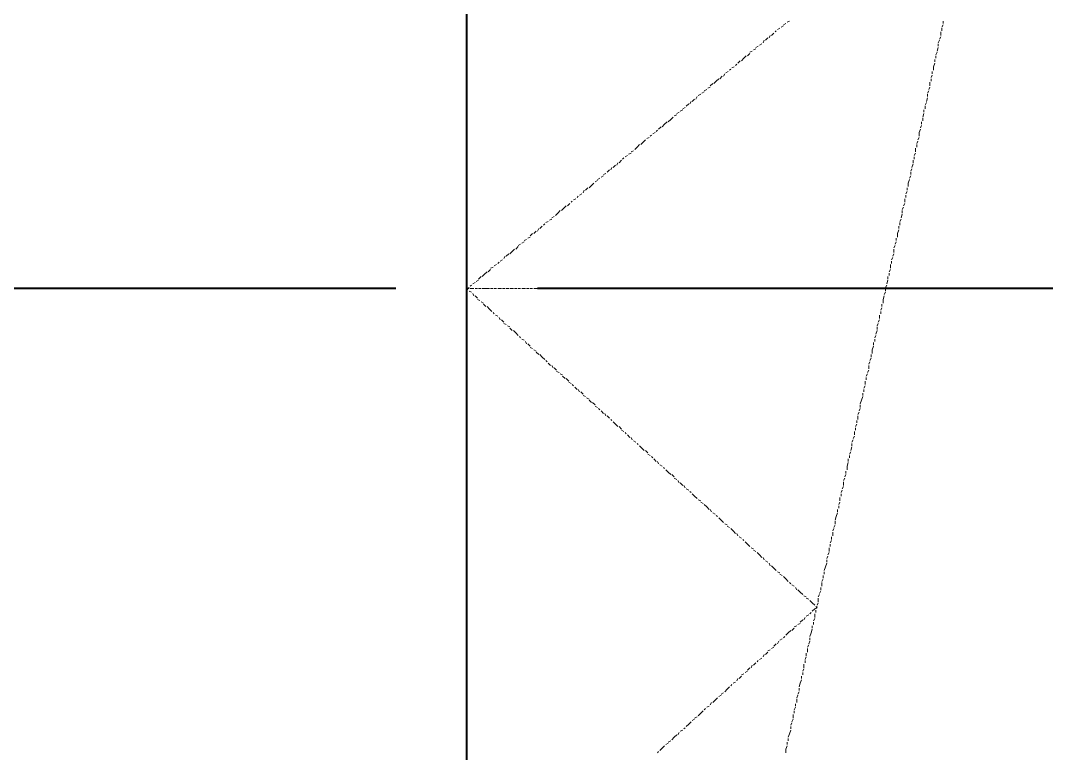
# Model space of a CAD drawing. Extents: x 8 to 21351, y 0 to 420.
# Drawn here: x 15804.13 to 15822.22, y 187.61 to 200.54 of the extents above; entities that cross this region are included whole.
import ezdxf

# ---------------------------------------------------------------- set-up
doc = ezdxf.new("R2010")
doc.units = 0

msp = doc.modelspace()

# ---------------------------------------------------------------- linework, layer by layer
at = {"color": 7, "lineweight": 40}
for p, q in [((15811.995, 262.065), (15811.995, 174.561)), ((15810.746, 195.813), (15783.25, 195.813)), ((15840.76, 195.813), (15813.244, 195.813))]:
    msp.add_line(p, q, dxfattribs=at)
at = {"color": 7, "lineweight": 5}
for p, q in [((15811.995, 200.533), (15811.995, 200.491)), ((15817.583, 200.47), (15817.625, 200.491)), ((15817.646, 200.512), (15817.689, 200.533)), ((15820.398, 200.533), (15820.398, 200.491)), ((15811.995, 200.47), (15811.995, 200.427)), ((15811.995, 200.406), (15811.995, 200.364)), ((15811.995, 200.343), (15811.995, 200.279)), ((15817.371, 200.279), (15817.413, 200.321)), ((15817.435, 200.343), (15817.456, 200.364)), ((15817.477, 200.385), (15817.519, 200.406)), ((15817.54, 200.427), (15817.583, 200.448)), ((15820.356, 200.343), (15820.356, 200.279)), ((15820.398, 200.47), (15820.377, 200.427)), ((15820.377, 200.406), (15820.377, 200.364)), ((15811.995, 200.258), (15811.995, 200.215)), ((15811.995, 200.194), (15811.995, 200.152)), ((15811.995, 200.131), (15811.995, 200.067)), ((15817.159, 200.11), (15817.202, 200.131)), ((15817.223, 200.152), (15817.244, 200.194)), ((15817.265, 200.194), (15817.308, 200.237)), ((15817.329, 200.237), (15817.35, 200.279)), ((15820.334, 200.194), (15820.313, 200.152)), ((15820.313, 200.131), (15820.313, 200.089)), ((15820.356, 200.258), (15820.334, 200.215)), ((15811.995, 200.046), (15811.995, 200.004)), ((15811.995, 199.983), (15811.995, 199.94)), ((15816.948, 199.919), (15816.99, 199.962)), ((15816.99, 199.983), (15817.032, 200.004)), ((15817.054, 200.025), (15817.096, 200.046)), ((15817.096, 200.067), (15817.138, 200.089)), ((15820.292, 199.983), (15820.271, 199.94)), ((15820.313, 200.067), (15820.292, 200.004)), ((15811.995, 199.919), (15811.995, 199.856)), ((15811.995, 199.834), (15811.995, 199.792)), ((15811.995, 199.771), (15811.995, 199.729)), ((15816.736, 199.75), (15816.757, 199.771)), ((15816.778, 199.792), (15816.821, 199.834)), ((15816.842, 199.834), (15816.884, 199.877)), ((15816.884, 199.877), (15816.927, 199.919)), ((15820.25, 199.792), (15820.229, 199.729)), ((15820.25, 199.856), (15820.25, 199.813)), ((15820.271, 199.919), (15820.271, 199.877)), ((15811.995, 199.708), (15811.995, 199.644)), ((15811.995, 199.623), (15811.995, 199.581)), ((15816.524, 199.559), (15816.546, 199.602)), ((15816.567, 199.623), (15816.609, 199.644)), ((15816.63, 199.665), (15816.651, 199.686)), ((15816.673, 199.708), (15816.715, 199.729)), ((15820.207, 199.581), (15820.186, 199.538)), ((15820.207, 199.644), (15820.207, 199.602)), ((15820.229, 199.729), (15820.229, 199.665)), ((15811.995, 199.559), (15811.995, 199.517)), ((15811.995, 199.496), (15811.995, 199.453)), ((15811.995, 199.432), (15811.995, 199.369)), ((15816.292, 199.39), (15816.334, 199.432)), ((15816.355, 199.432), (15816.397, 199.475)), ((15816.397, 199.475), (15816.44, 199.517)), ((15816.461, 199.517), (15816.503, 199.559)), ((15820.165, 199.453), (15820.165, 199.39)), ((15820.186, 199.517), (15820.186, 199.475)), ((15811.995, 199.348), (15811.995, 199.305)), ((15811.995, 199.284), (15811.995, 199.242)), ((15811.995, 199.221), (15811.995, 199.157)), ((15816.08, 199.221), (15816.122, 199.242)), ((15816.143, 199.263), (15816.186, 199.284)), ((15816.186, 199.305), (15816.228, 199.327)), ((15816.249, 199.348), (15816.292, 199.369)), ((15820.144, 199.305), (15820.123, 199.263)), ((15820.123, 199.242), (15820.123, 199.2)), ((15820.165, 199.369), (15820.144, 199.327)), ((15811.995, 199.136), (15811.995, 199.094)), ((15811.995, 199.072), (15811.995, 199.03)), ((15815.868, 199.03), (15815.911, 199.072)), ((15815.932, 199.072), (15815.953, 199.115)), ((15815.974, 199.115), (15816.016, 199.157)), ((15816.038, 199.157), (15816.059, 199.2)), ((15820.102, 199.094), (15820.08, 199.051)), ((15820.08, 199.03), (15820.08, 198.988)), ((15820.123, 199.178), (15820.102, 199.115)), ((15811.995, 199.009), (15811.995, 198.946)), ((15811.995, 198.924), (15811.995, 198.882)), ((15811.995, 198.861), (15811.995, 198.818)), ((15815.657, 198.861), (15815.699, 198.882)), ((15815.699, 198.903), (15815.741, 198.924)), ((15815.762, 198.946), (15815.805, 198.967)), ((15815.805, 198.988), (15815.847, 199.009)), ((15820.059, 198.903), (15820.038, 198.84)), ((15820.059, 198.967), (15820.059, 198.924)), ((15811.995, 198.797), (15811.995, 198.734)), ((15811.995, 198.734), (15811.995, 198.67)), ((15815.381, 198.628), (15815.424, 198.67)), ((15815.445, 198.67), (15815.487, 198.713)), ((15815.487, 198.713), (15815.53, 198.755)), ((15815.551, 198.755), (15815.593, 198.797)), ((15815.593, 198.797), (15815.635, 198.84)), ((15820.017, 198.691), (15819.996, 198.649)), ((15820.017, 198.755), (15820.017, 198.713)), ((15820.038, 198.818), (15820.038, 198.776)), ((15811.995, 198.649), (15811.995, 198.607)), ((15811.995, 198.586), (15811.995, 198.543)), ((15811.995, 198.522), (15811.995, 198.459)), ((15815.233, 198.501), (15815.254, 198.522)), ((15815.276, 198.543), (15815.318, 198.565)), ((15815.339, 198.586), (15815.36, 198.607)), ((15819.996, 198.628), (15819.975, 198.565)), ((15819.975, 198.565), (15819.975, 198.501)), ((15811.995, 198.438), (15811.995, 198.395)), ((15811.995, 198.374), (15811.995, 198.332)), ((15811.995, 198.31), (15811.995, 198.247)), ((15814.958, 198.268), (15815, 198.31)), ((15815, 198.31), (15815.043, 198.353)), ((15815.064, 198.353), (15815.106, 198.395)), ((15815.106, 198.395), (15815.149, 198.438)), ((15815.17, 198.459), (15815.212, 198.48)), ((15819.953, 198.416), (15819.932, 198.374)), ((15819.932, 198.353), (15819.932, 198.31)), ((15819.975, 198.48), (15819.953, 198.438)), ((15811.995, 198.226), (15811.995, 198.184)), ((15811.995, 198.162), (15811.995, 198.12)), ((15814.789, 198.141), (15814.831, 198.162)), ((15814.852, 198.184), (15814.895, 198.205)), ((15814.895, 198.226), (15814.937, 198.247)), ((15819.911, 198.205), (15819.89, 198.162)), ((15819.89, 198.141), (15819.89, 198.099)), ((15819.911, 198.289), (15819.911, 198.226)), ((15811.995, 198.099), (15811.995, 198.035)), ((15811.995, 198.014), (15811.995, 197.972)), ((15811.995, 197.951), (15811.995, 197.908)), ((15814.535, 197.908), (15814.556, 197.951)), ((15814.577, 197.951), (15814.619, 197.993)), ((15814.641, 197.993), (15814.662, 198.035)), ((15814.683, 198.035), (15814.725, 198.078)), ((15814.746, 198.099), (15814.768, 198.12)), ((15819.869, 198.014), (15819.848, 197.951)), ((15819.869, 198.078), (15819.869, 198.035)), ((15811.995, 197.887), (15811.995, 197.824)), ((15811.995, 197.824), (15811.995, 197.76)), ((15814.365, 197.781), (15814.408, 197.803)), ((15814.408, 197.824), (15814.45, 197.845)), ((15814.471, 197.866), (15814.514, 197.908)), ((15819.826, 197.803), (15819.805, 197.76)), ((15819.848, 197.929), (15819.826, 197.887)), ((15819.826, 197.866), (15819.826, 197.824)), ((15811.995, 197.739), (15811.995, 197.697)), ((15811.995, 197.675), (15811.995, 197.633)), ((15811.995, 197.612), (15811.995, 197.548)), ((15814.09, 197.548), (15814.133, 197.591)), ((15814.154, 197.591), (15814.196, 197.633)), ((15814.196, 197.633), (15814.238, 197.675)), ((15814.26, 197.697), (15814.302, 197.718)), ((15814.302, 197.739), (15814.344, 197.76)), ((15819.763, 197.591), (15819.763, 197.548)), ((15819.805, 197.739), (15819.784, 197.675)), ((15819.784, 197.675), (15819.784, 197.612)), ((15811.995, 197.527), (15811.995, 197.485)), ((15811.995, 197.464), (15811.995, 197.422)), ((15813.942, 197.422), (15813.963, 197.443)), ((15813.984, 197.464), (15814.027, 197.485)), ((15814.048, 197.506), (15814.069, 197.548)), ((15819.763, 197.527), (15819.742, 197.485)), ((15819.742, 197.464), (15819.742, 197.422)), ((15811.995, 197.4), (15811.995, 197.337)), ((15811.995, 197.316), (15811.995, 197.273)), ((15811.995, 197.252), (15811.995, 197.21)), ((15813.667, 197.189), (15813.709, 197.231)), ((15813.709, 197.231), (15813.752, 197.273)), ((15813.773, 197.273), (15813.815, 197.316)), ((15813.836, 197.337), (15813.857, 197.358)), ((15813.879, 197.379), (15813.921, 197.4)), ((15819.699, 197.252), (15819.678, 197.21)), ((15819.721, 197.316), (15819.699, 197.273)), ((15819.721, 197.4), (15819.721, 197.337)), ((15811.995, 197.189), (15811.995, 197.125)), ((15811.995, 197.104), (15811.995, 197.062)), ((15811.995, 197.041), (15811.995, 196.998)), ((15813.455, 197.019), (15813.498, 197.041)), ((15813.498, 197.062), (15813.54, 197.083)), ((15813.561, 197.104), (15813.603, 197.146)), ((15813.603, 197.146), (15813.646, 197.189)), ((15819.657, 197.041), (15819.636, 196.998)), ((15819.678, 197.125), (15819.657, 197.062)), ((15819.678, 197.189), (15819.678, 197.146)), ((15811.995, 196.977), (15811.995, 196.913)), ((15811.995, 196.913), (15811.995, 196.85)), ((15813.244, 196.829), (15813.265, 196.871)), ((15813.286, 196.871), (15813.328, 196.913)), ((15813.349, 196.935), (15813.371, 196.956)), ((15813.392, 196.977), (15813.434, 196.998)), ((15819.615, 196.913), (15819.615, 196.871)), ((15819.636, 196.977), (15819.636, 196.935)), ((15811.995, 196.829), (15811.995, 196.786)), ((15811.995, 196.765), (15811.995, 196.723)), ((15811.995, 196.702), (15811.995, 196.638)), ((15813.011, 196.66), (15813.053, 196.681)), ((15813.074, 196.702), (15813.117, 196.723)), ((15813.117, 196.744), (15813.159, 196.786)), ((15813.18, 196.786), (15813.222, 196.829)), ((15819.572, 196.702), (15819.572, 196.66)), ((15819.615, 196.85), (15819.594, 196.786)), ((15819.594, 196.786), (15819.594, 196.723)), ((15811.995, 196.617), (15811.995, 196.575)), ((15811.995, 196.554), (15811.995, 196.511)), ((15812.799, 196.469), (15812.841, 196.511)), ((15812.863, 196.511), (15812.905, 196.554)), ((15812.905, 196.575), (15812.947, 196.596)), ((15812.968, 196.617), (15813.011, 196.638)), ((15819.551, 196.575), (15819.53, 196.532)), ((15819.53, 196.511), (15819.53, 196.448)), ((15819.572, 196.638), (15819.551, 196.596)), ((15811.995, 196.49), (15811.995, 196.427)), ((15811.995, 196.405), (15811.995, 196.363)), ((15811.995, 196.342), (15811.995, 196.3)), ((15812.587, 196.3), (15812.63, 196.321)), ((15812.651, 196.342), (15812.672, 196.384)), ((15812.693, 196.384), (15812.736, 196.427)), ((15812.757, 196.427), (15812.799, 196.469)), ((15819.509, 196.363), (15819.488, 196.321)), ((15819.53, 196.427), (15819.509, 196.384)), ((15811.995, 196.279), (15811.995, 196.215)), ((15811.995, 196.194), (15811.995, 196.151)), ((15812.376, 196.109), (15812.418, 196.151)), ((15812.418, 196.173), (15812.46, 196.194)), ((15812.482, 196.215), (15812.524, 196.236)), ((15812.545, 196.257), (15812.566, 196.279)), ((15819.467, 196.151), (15819.445, 196.109)), ((15819.467, 196.236), (15819.467, 196.173)), ((15819.488, 196.3), (15819.488, 196.257)), ((15811.995, 196.13), (15811.995, 196.088)), ((15811.995, 196.067), (15811.995, 196.003)), ((15811.995, 196.003), (15811.995, 195.94)), ((15812.164, 195.94), (15812.206, 195.961)), ((15812.206, 195.982), (15812.249, 196.024)), ((15812.27, 196.024), (15812.312, 196.067)), ((15812.312, 196.067), (15812.355, 196.109)), ((15819.424, 195.961), (15819.403, 195.898)), ((15819.424, 196.024), (15819.424, 195.982)), ((15819.445, 196.088), (15819.445, 196.046)), ((15811.995, 195.919), (15811.995, 195.876)), ((15811.995, 195.855), (15811.995, 195.813)), ((15811.995, 195.813), (15812.037, 195.834)), ((15811.995, 195.813), (15812.037, 195.813)), ((15812.016, 195.792), (15811.995, 195.813)), ((15811.995, 195.792), (15811.995, 195.728)), ((15812.058, 195.855), (15812.079, 195.876)), ((15812.058, 195.813), (15812.122, 195.813)), ((15812.101, 195.898), (15812.143, 195.919)), ((15812.143, 195.813), (15812.185, 195.813)), ((15812.206, 195.813), (15812.249, 195.813)), ((15812.27, 195.813), (15812.333, 195.813)), ((15812.333, 195.813), (15812.397, 195.813)), ((15812.418, 195.813), (15812.46, 195.813)), ((15812.482, 195.813), (15812.524, 195.813)), ((15812.545, 195.813), (15812.609, 195.813)), ((15812.63, 195.813), (15812.672, 195.813)), ((15812.693, 195.813), (15812.736, 195.813)), ((15812.757, 195.813), (15812.82, 195.813)), ((15812.841, 195.813), (15812.884, 195.813)), ((15812.905, 195.813), (15812.947, 195.813)), ((15812.968, 195.813), (15813.032, 195.813)), ((15813.053, 195.813), (15813.095, 195.813)), ((15813.117, 195.813), (15813.159, 195.813)), ((15813.18, 195.813), (15813.244, 195.813)), ((15813.244, 195.813), (15813.307, 195.813)), ((15813.328, 195.813), (15813.371, 195.813)), ((15813.392, 195.813), (15813.434, 195.813)), ((15813.455, 195.813), (15813.519, 195.813)), ((15813.54, 195.813), (15813.582, 195.813)), ((15813.603, 195.813), (15813.646, 195.813)), ((15813.667, 195.813), (15813.73, 195.813)), ((15813.752, 195.813), (15813.794, 195.813)), ((15813.815, 195.813), (15813.857, 195.813)), ((15813.879, 195.813), (15813.942, 195.813)), ((15813.963, 195.813), (15814.006, 195.813)), ((15814.027, 195.813), (15814.069, 195.813)), ((15814.09, 195.813), (15814.154, 195.813)), ((15814.154, 195.813), (15814.217, 195.813)), ((15814.238, 195.813), (15814.281, 195.813)), ((15814.302, 195.813), (15814.344, 195.813)), ((15814.365, 195.813), (15814.429, 195.813)), ((15814.45, 195.813), (15814.492, 195.813)), ((15814.514, 195.813), (15814.556, 195.813)), ((15814.577, 195.813), (15814.641, 195.813)), ((15814.662, 195.813), (15814.704, 195.813)), ((15814.725, 195.813), (15814.768, 195.813)), ((15814.789, 195.813), (15814.852, 195.813)), ((15814.873, 195.813), (15814.916, 195.813)), ((15814.937, 195.813), (15814.979, 195.813)), ((15815, 195.813), (15815.064, 195.813)), ((15815.064, 195.813), (15815.127, 195.813)), ((15815.149, 195.813), (15815.191, 195.813)), ((15815.212, 195.813), (15815.254, 195.813)), ((15815.276, 195.813), (15815.339, 195.813)), ((15815.36, 195.813), (15815.403, 195.813)), ((15815.424, 195.813), (15815.466, 195.813)), ((15815.487, 195.813), (15815.551, 195.813)), ((15815.572, 195.813), (15815.614, 195.813)), ((15815.635, 195.813), (15815.678, 195.813)), ((15815.699, 195.813), (15815.762, 195.813)), ((15815.784, 195.813), (15815.826, 195.813)), ((15815.847, 195.813), (15815.889, 195.813)), ((15815.911, 195.813), (15815.974, 195.813)), ((15815.974, 195.813), (15816.038, 195.813)), ((15816.059, 195.813), (15816.101, 195.813)), ((15816.122, 195.813), (15816.165, 195.813)), ((15816.186, 195.813), (15816.249, 195.813)), ((15816.27, 195.813), (15816.313, 195.813)), ((15816.334, 195.813), (15816.376, 195.813)), ((15816.397, 195.813), (15816.461, 195.813)), ((15816.482, 195.813), (15816.524, 195.813)), ((15816.546, 195.813), (15816.588, 195.813)), ((15816.609, 195.813), (15816.673, 195.813)), ((15816.694, 195.813), (15816.736, 195.813)), ((15816.757, 195.813), (15816.8, 195.813)), ((15816.821, 195.813), (15816.884, 195.813)), ((15816.884, 195.813), (15816.948, 195.813)), ((15816.969, 195.813), (15817.011, 195.813)), ((15817.032, 195.813), (15817.075, 195.813)), ((15817.096, 195.813), (15817.159, 195.813)), ((15817.181, 195.813), (15817.223, 195.813)), ((15817.244, 195.813), (15817.286, 195.813)), ((15817.308, 195.813), (15817.371, 195.813)), ((15817.392, 195.813), (15817.435, 195.813)), ((15817.456, 195.813), (15817.498, 195.813)), ((15817.519, 195.813), (15817.583, 195.813)), ((15817.604, 195.813), (15817.646, 195.813)), ((15817.667, 195.813), (15817.71, 195.813)), ((15817.731, 195.813), (15817.773, 195.813)), ((15817.794, 195.813), (15817.858, 195.813)), ((15817.879, 195.813), (15817.921, 195.813)), ((15817.943, 195.813), (15817.985, 195.813)), ((15818.006, 195.813), (15818.07, 195.813)), ((15818.091, 195.813), (15818.133, 195.813)), ((15818.154, 195.813), (15818.197, 195.813)), ((15818.218, 195.813), (15818.281, 195.813)), ((15818.302, 195.813), (15818.345, 195.813)), ((15818.366, 195.813), (15818.408, 195.813)), ((15818.429, 195.813), (15818.493, 195.813)), ((15818.514, 195.813), (15818.556, 195.813)), ((15818.578, 195.813), (15818.62, 195.813)), ((15818.641, 195.813), (15818.683, 195.813)), ((15818.705, 195.813), (15818.768, 195.813)), ((15818.789, 195.813), (15818.832, 195.813)), ((15818.853, 195.813), (15818.895, 195.813)), ((15818.916, 195.813), (15818.98, 195.813)), ((15819.001, 195.813), (15819.043, 195.813)), ((15819.064, 195.813), (15819.107, 195.813)), ((15819.128, 195.813), (15819.191, 195.813)), ((15819.213, 195.813), (15819.255, 195.813)), ((15819.276, 195.813), (15819.318, 195.813)), ((15819.34, 195.813), (15819.382, 195.813)), ((15819.403, 195.876), (15819.382, 195.834)), ((15819.382, 195.813), (15819.382, 195.77)), ((15811.995, 195.707), (15811.995, 195.665)), ((15811.995, 195.643), (15811.995, 195.601)), ((15812.079, 195.749), (15812.037, 195.77)), ((15812.122, 195.686), (15812.101, 195.728)), ((15812.185, 195.643), (15812.143, 195.686)), ((15812.228, 195.601), (15812.185, 195.622)), ((15819.361, 195.686), (15819.34, 195.622)), ((15819.34, 195.622), (15819.34, 195.559)), ((15819.382, 195.749), (15819.361, 195.707)), ((15811.995, 195.58), (15811.995, 195.517)), ((15811.995, 195.495), (15811.995, 195.453)), ((15811.995, 195.432), (15811.995, 195.389)), ((15812.291, 195.559), (15812.249, 195.58)), ((15812.333, 195.495), (15812.291, 195.538)), ((15812.397, 195.453), (15812.355, 195.495)), ((15812.439, 195.411), (15812.397, 195.453)), ((15819.318, 195.474), (15819.297, 195.432)), ((15819.318, 195.538), (15819.318, 195.495)), ((15811.995, 195.368), (15811.995, 195.305)), ((15811.995, 195.284), (15811.995, 195.241)), ((15812.482, 195.368), (15812.46, 195.389)), ((15812.545, 195.326), (15812.503, 195.347)), ((15812.587, 195.262), (15812.566, 195.305)), ((15812.651, 195.22), (15812.609, 195.262)), ((15819.276, 195.262), (15819.255, 195.22)), ((15819.276, 195.347), (15819.276, 195.284)), ((15819.297, 195.411), (15819.297, 195.368)), ((15811.995, 195.22), (15811.995, 195.178)), ((15811.995, 195.157), (15811.995, 195.093)), ((15811.995, 195.093), (15811.995, 195.03)), ((15812.693, 195.178), (15812.651, 195.199)), ((15812.757, 195.136), (15812.714, 195.157)), ((15812.799, 195.072), (15812.757, 195.114)), ((15812.863, 195.03), (15812.82, 195.072)), ((15819.234, 195.072), (15819.213, 195.008)), ((15819.255, 195.199), (15819.234, 195.157)), ((15819.234, 195.136), (15819.234, 195.093)), ((15811.995, 195.008), (15811.995, 194.966)), ((15811.995, 194.945), (15811.995, 194.903)), ((15811.995, 194.881), (15811.995, 194.818)), ((15812.905, 194.987), (15812.863, 195.03)), ((15812.947, 194.945), (15812.926, 194.966)), ((15813.011, 194.903), (15812.968, 194.924)), ((15813.053, 194.839), (15813.032, 194.881)), ((15819.213, 194.987), (15819.191, 194.945)), ((15819.191, 194.924), (15819.191, 194.881)), ((15811.995, 194.797), (15811.995, 194.755)), ((15811.995, 194.733), (15811.995, 194.691)), ((15813.117, 194.797), (15813.074, 194.839)), ((15813.159, 194.755), (15813.117, 194.776)), ((15813.222, 194.712), (15813.18, 194.733)), ((15813.265, 194.649), (15813.222, 194.691)), ((15819.17, 194.797), (15819.149, 194.733)), ((15819.149, 194.733), (15819.149, 194.67)), ((15819.17, 194.86), (15819.17, 194.818)), ((15811.995, 194.67), (15811.995, 194.606)), ((15811.995, 194.585), (15811.995, 194.543)), ((15811.995, 194.522), (15811.995, 194.479)), ((15813.328, 194.606), (15813.286, 194.649)), ((15813.371, 194.564), (15813.328, 194.606)), ((15813.413, 194.522), (15813.392, 194.543)), ((15819.107, 194.522), (15819.086, 194.479)), ((15819.128, 194.585), (15819.107, 194.543)), ((15819.128, 194.649), (15819.128, 194.606)), ((15811.995, 194.458), (15811.995, 194.395)), ((15811.995, 194.374), (15811.995, 194.331)), ((15813.476, 194.458), (15813.434, 194.5)), ((15813.519, 194.416), (15813.498, 194.458)), ((15813.582, 194.374), (15813.54, 194.416)), ((15813.625, 194.331), (15813.582, 194.352)), ((15819.086, 194.374), (15819.064, 194.331)), ((15819.086, 194.458), (15819.086, 194.395)), ((15811.995, 194.31), (15811.995, 194.268)), ((15811.995, 194.246), (15811.995, 194.183)), ((15811.995, 194.183), (15811.995, 194.119)), ((15813.688, 194.289), (15813.646, 194.31)), ((15813.73, 194.225), (15813.688, 194.268)), ((15813.794, 194.183), (15813.752, 194.225)), ((15813.836, 194.141), (15813.794, 194.162)), ((15819.022, 194.183), (15819.022, 194.119)), ((15819.064, 194.31), (15819.043, 194.268)), ((15819.043, 194.246), (15819.043, 194.204)), ((15811.995, 194.098), (15811.995, 194.056)), ((15811.995, 194.035), (15811.995, 193.993)), ((15811.995, 193.971), (15811.995, 193.908)), ((15813.879, 194.098), (15813.857, 194.119)), ((15813.942, 194.035), (15813.9, 194.077)), ((15813.984, 193.993), (15813.963, 194.035)), ((15814.048, 193.95), (15814.006, 193.993)), ((15818.98, 193.971), (15818.98, 193.929)), ((15819.022, 194.098), (15819.001, 194.056)), ((15819.001, 194.035), (15819.001, 193.993)), ((15811.995, 193.887), (15811.995, 193.844)), ((15811.995, 193.823), (15811.995, 193.781)), ((15814.09, 193.908), (15814.048, 193.929)), ((15814.154, 193.865), (15814.111, 193.887)), ((15814.196, 193.802), (15814.154, 193.844)), ((15814.26, 193.76), (15814.217, 193.802)), ((15818.959, 193.844), (15818.937, 193.781)), ((15818.98, 193.908), (15818.959, 193.844)), ((15811.995, 193.76), (15811.995, 193.696)), ((15811.995, 193.675), (15811.995, 193.633)), ((15811.995, 193.611), (15811.995, 193.569)), ((15814.302, 193.717), (15814.26, 193.738)), ((15814.344, 193.675), (15814.323, 193.696)), ((15814.408, 193.611), (15814.365, 193.654)), ((15814.45, 193.569), (15814.429, 193.611)), ((15818.916, 193.633), (15818.895, 193.59)), ((15818.937, 193.696), (15818.916, 193.654)), ((15818.937, 193.76), (15818.937, 193.717)), ((15811.995, 193.548), (15811.995, 193.484)), ((15811.995, 193.463), (15811.995, 193.421)), ((15814.514, 193.527), (15814.471, 193.569)), ((15814.556, 193.484), (15814.535, 193.506)), ((15814.619, 193.421), (15814.577, 193.463)), ((15814.662, 193.379), (15814.619, 193.421)), ((15818.874, 193.421), (15818.853, 193.379)), ((15818.874, 193.484), (15818.874, 193.442)), ((15818.895, 193.569), (15818.895, 193.506)), ((15811.995, 193.4), (15811.995, 193.357)), ((15811.995, 193.336), (15811.995, 193.273)), ((15811.995, 193.273), (15811.995, 193.209)), ((15814.725, 193.336), (15814.683, 193.379)), ((15814.768, 193.294), (15814.725, 193.315)), ((15814.81, 193.252), (15814.789, 193.273)), ((15818.832, 193.294), (15818.832, 193.231)), ((15818.853, 193.357), (15818.853, 193.315)), ((15811.995, 193.188), (15811.995, 193.146)), ((15811.995, 193.125), (15811.995, 193.082)), ((15811.995, 193.061), (15811.995, 192.998)), ((15814.873, 193.188), (15814.831, 193.231)), ((15814.916, 193.146), (15814.895, 193.188)), ((15814.979, 193.103), (15814.937, 193.125)), ((15815.022, 193.061), (15815, 193.082)), ((15818.81, 193.146), (15818.789, 193.103)), ((15818.789, 193.082), (15818.789, 193.04)), ((15818.832, 193.209), (15818.81, 193.167)), ((15811.995, 192.976), (15811.995, 192.934)), ((15811.995, 192.913), (15811.995, 192.871)), ((15815.085, 192.998), (15815.043, 193.04)), ((15815.127, 192.955), (15815.085, 192.998)), ((15815.191, 192.913), (15815.149, 192.955)), ((15815.233, 192.871), (15815.191, 192.892)), ((15818.768, 192.934), (15818.747, 192.892)), ((15818.789, 193.019), (15818.768, 192.955)), ((15811.995, 192.85), (15811.995, 192.786)), ((15811.995, 192.765), (15811.995, 192.722)), ((15811.995, 192.701), (15811.995, 192.659)), ((15815.276, 192.828), (15815.254, 192.85)), ((15815.339, 192.765), (15815.297, 192.807)), ((15815.381, 192.722), (15815.36, 192.765)), ((15815.445, 192.68), (15815.403, 192.701)), ((15818.726, 192.744), (15818.705, 192.68)), ((15818.726, 192.807), (15818.726, 192.765)), ((15818.747, 192.871), (15818.747, 192.828)), ((15811.995, 192.638), (15811.995, 192.574)), ((15811.995, 192.553), (15811.995, 192.511)), ((15815.487, 192.638), (15815.466, 192.659)), ((15815.551, 192.574), (15815.508, 192.617)), ((15815.593, 192.532), (15815.551, 192.574)), ((15815.657, 192.49), (15815.614, 192.532)), ((15818.683, 192.532), (15818.662, 192.49)), ((15818.683, 192.595), (15818.683, 192.553)), ((15818.705, 192.68), (15818.705, 192.617)), ((15811.995, 192.49), (15811.995, 192.447)), ((15811.995, 192.426), (15811.995, 192.363)), ((15811.995, 192.363), (15811.995, 192.299)), ((15815.699, 192.447), (15815.657, 192.468)), ((15815.741, 192.384), (15815.72, 192.426)), ((15815.805, 192.341), (15815.762, 192.384)), ((15815.847, 192.299), (15815.826, 192.341)), ((15818.662, 192.468), (15818.641, 192.426)), ((15818.641, 192.405), (15818.641, 192.341)), ((15811.995, 192.278), (15811.995, 192.236)), ((15811.995, 192.214), (15811.995, 192.172)), ((15815.911, 192.257), (15815.868, 192.278)), ((15815.953, 192.214), (15815.932, 192.236)), ((15816.016, 192.151), (15815.974, 192.193)), ((15818.62, 192.257), (15818.599, 192.214)), ((15818.599, 192.193), (15818.599, 192.151)), ((15818.641, 192.32), (15818.62, 192.278)), ((15811.995, 192.151), (15811.995, 192.088)), ((15811.995, 192.066), (15811.995, 192.024)), ((15811.995, 192.003), (15811.995, 191.96)), ((15816.059, 192.109), (15816.016, 192.151)), ((15816.122, 192.066), (15816.08, 192.088)), ((15816.165, 192.024), (15816.122, 192.045)), ((15816.228, 191.96), (15816.186, 192.003)), ((15818.578, 192.045), (15818.556, 192.003)), ((15818.556, 191.982), (15818.556, 191.939)), ((15818.578, 192.13), (15818.578, 192.066)), ((15811.995, 191.939), (15811.995, 191.876)), ((15811.995, 191.855), (15811.995, 191.812)), ((15816.27, 191.918), (15816.228, 191.96)), ((15816.313, 191.876), (15816.292, 191.918)), ((15816.376, 191.833), (15816.334, 191.855)), ((15816.419, 191.791), (15816.397, 191.812)), ((15818.535, 191.855), (15818.514, 191.791)), ((15818.535, 191.918), (15818.535, 191.876)), ((15811.995, 191.791), (15811.995, 191.749)), ((15811.995, 191.728), (15811.995, 191.664)), ((15811.995, 191.643), (15811.995, 191.601)), ((15816.482, 191.728), (15816.44, 191.77)), ((15816.524, 191.685), (15816.482, 191.728)), ((15816.588, 191.643), (15816.546, 191.664)), ((15816.63, 191.601), (15816.588, 191.622)), ((15818.493, 191.643), (15818.472, 191.601)), ((15818.514, 191.791), (15818.493, 191.728)), ((15818.493, 191.707), (15818.493, 191.664)), ((15811.995, 191.579), (15811.995, 191.537)), ((15811.995, 191.516), (15811.995, 191.452)), ((15811.995, 191.452), (15811.995, 191.389)), ((15816.694, 191.537), (15816.651, 191.579)), ((15816.736, 191.495), (15816.694, 191.537)), ((15816.778, 191.452), (15816.757, 191.495)), ((15816.842, 191.41), (15816.8, 191.431)), ((15818.429, 191.431), (15818.429, 191.389)), ((15818.472, 191.579), (15818.451, 191.537)), ((15818.451, 191.516), (15818.451, 191.452)), ((15811.995, 191.368), (15811.995, 191.326)), ((15811.995, 191.304), (15811.995, 191.262)), ((15816.884, 191.368), (15816.863, 191.389)), ((15816.948, 191.304), (15816.905, 191.347)), ((15816.99, 191.262), (15816.948, 191.304)), ((15818.429, 191.368), (15818.408, 191.326)), ((15818.408, 191.304), (15818.408, 191.262)), ((15811.995, 191.241), (15811.995, 191.177)), ((15811.995, 191.156), (15811.995, 191.114)), ((15811.995, 191.093), (15811.995, 191.05)), ((15817.054, 191.22), (15817.011, 191.241)), ((15817.096, 191.177), (15817.054, 191.198)), ((15817.159, 191.114), (15817.117, 191.156)), ((15817.202, 191.071), (15817.159, 191.114)), ((15817.244, 191.029), (15817.223, 191.071)), ((15818.366, 191.093), (15818.345, 191.05)), ((15818.387, 191.156), (15818.366, 191.114)), ((15818.387, 191.241), (15818.387, 191.177)), ((15811.995, 191.029), (15811.995, 190.966)), ((15811.995, 190.945), (15811.995, 190.902)), ((15817.308, 190.987), (15817.265, 191.008)), ((15817.35, 190.923), (15817.329, 190.966)), ((15817.413, 190.881), (15817.371, 190.923)), ((15818.324, 190.902), (15818.302, 190.839)), ((15818.345, 190.966), (15818.324, 190.902)), ((15818.345, 191.029), (15818.345, 190.987)), ((15811.995, 190.881), (15811.995, 190.839)), ((15811.995, 190.817), (15811.995, 190.754)), ((15811.995, 190.733), (15811.995, 190.69)), ((15817.456, 190.839), (15817.413, 190.881)), ((15817.519, 190.796), (15817.477, 190.817)), ((15817.562, 190.754), (15817.519, 190.775)), ((15817.625, 190.69), (15817.583, 190.733)), ((15818.281, 190.754), (15818.281, 190.712)), ((15818.302, 190.817), (15818.302, 190.775)), ((15811.995, 190.669), (15811.995, 190.627)), ((15811.995, 190.606), (15811.995, 190.542)), ((15811.995, 190.542), (15811.995, 190.479)), ((15817.667, 190.648), (15817.625, 190.69)), ((15817.71, 190.606), (15817.689, 190.627)), ((15817.773, 190.564), (15817.731, 190.585)), ((15817.816, 190.5), (15817.794, 190.542)), ((15818.239, 190.542), (15818.239, 190.5)), ((15818.281, 190.69), (15818.26, 190.648)), ((15818.26, 190.627), (15818.26, 190.564)), ((15811.995, 190.458), (15811.995, 190.415)), ((15811.995, 190.394), (15811.995, 190.352)), ((15817.879, 190.458), (15817.837, 190.5)), ((15817.921, 190.415), (15817.879, 190.458)), ((15817.985, 190.373), (15817.943, 190.394)), ((15818.027, 190.331), (15817.985, 190.352)), ((15818.218, 190.415), (15818.197, 190.373)), ((15818.197, 190.352), (15818.197, 190.288)), ((15818.239, 190.479), (15818.218, 190.436)), ((15811.995, 190.331), (15811.995, 190.267)), ((15811.995, 190.246), (15811.995, 190.204)), ((15811.995, 190.183), (15811.995, 190.14)), ((15818.091, 190.267), (15818.048, 190.31)), ((15818.133, 190.225), (15818.091, 190.267)), ((15818.133, 190.161), (15818.175, 190.183)), ((15818.175, 190.204), (15818.154, 190.161)), ((15818.175, 190.183), (15818.154, 190.204)), ((15818.197, 190.267), (15818.175, 190.225)), ((15811.995, 190.119), (15811.995, 190.055)), ((15811.995, 190.034), (15811.995, 189.992)), ((15817.943, 189.971), (15817.964, 190.013)), ((15817.985, 190.034), (15818.027, 190.055)), ((15818.048, 190.077), (15818.07, 190.098)), ((15818.091, 190.119), (15818.133, 190.161)), ((15818.133, 189.992), (15818.112, 189.95)), ((15818.133, 190.077), (15818.133, 190.013)), ((15818.154, 190.14), (15818.154, 190.098)), ((15811.995, 189.971), (15811.995, 189.929)), ((15811.995, 189.907), (15811.995, 189.844)), ((15811.995, 189.823), (15811.995, 189.78)), ((15817.731, 189.78), (15817.773, 189.823)), ((15817.773, 189.844), (15817.816, 189.865)), ((15817.837, 189.886), (15817.879, 189.907)), ((15817.879, 189.929), (15817.921, 189.971)), ((15818.091, 189.865), (15818.091, 189.823)), ((15818.112, 189.929), (15818.112, 189.886)), ((15811.995, 189.759), (15811.995, 189.717)), ((15811.995, 189.696), (15811.995, 189.632)), ((15811.995, 189.632), (15811.995, 189.569)), ((15817.519, 189.611), (15817.562, 189.632)), ((15817.583, 189.653), (15817.604, 189.674)), ((15817.625, 189.696), (15817.667, 189.738)), ((15817.667, 189.738), (15817.71, 189.78)), ((15818.07, 189.738), (15818.048, 189.674)), ((15818.048, 189.653), (15818.048, 189.611)), ((15818.091, 189.802), (15818.07, 189.738)), ((15811.995, 189.548), (15811.995, 189.505)), ((15811.995, 189.484), (15811.995, 189.442)), ((15817.308, 189.421), (15817.35, 189.442)), ((15817.371, 189.463), (15817.413, 189.484)), ((15817.413, 189.505), (15817.456, 189.548)), ((15817.477, 189.548), (15817.498, 189.59)), ((15818.027, 189.526), (15818.006, 189.484)), ((15818.006, 189.463), (15818.006, 189.399)), ((15818.048, 189.59), (15818.027, 189.548)), ((15811.995, 189.421), (15811.995, 189.357)), ((15811.995, 189.336), (15811.995, 189.293)), ((15811.995, 189.272), (15811.995, 189.23)), ((15817.159, 189.272), (15817.202, 189.293)), ((15817.223, 189.315), (15817.244, 189.357)), ((15817.265, 189.357), (15817.308, 189.399)), ((15817.985, 189.315), (15817.964, 189.272)), ((15817.985, 189.378), (15817.985, 189.336)), ((15811.995, 189.209), (15811.995, 189.145)), ((15811.995, 189.124), (15811.995, 189.082)), ((15816.948, 189.082), (15816.99, 189.124)), ((15817.011, 189.124), (15817.032, 189.167)), ((15817.054, 189.167), (15817.096, 189.209)), ((15817.117, 189.23), (15817.138, 189.251)), ((15817.943, 189.103), (15817.921, 189.061)), ((15817.943, 189.188), (15817.943, 189.124)), ((15817.964, 189.251), (15817.964, 189.209)), ((15811.995, 189.061), (15811.995, 189.018)), ((15811.995, 188.997), (15811.995, 188.934)), ((15811.995, 188.912), (15811.995, 188.87)), ((15816.757, 188.891), (15816.778, 188.934)), ((15816.8, 188.934), (15816.842, 188.976)), ((15816.842, 188.997), (15816.884, 189.018)), ((15816.905, 189.04), (15816.948, 189.061)), ((15817.9, 188.912), (15817.879, 188.849)), ((15817.9, 188.976), (15817.9, 188.934)), ((15817.921, 189.04), (15817.921, 188.997)), ((15811.995, 188.849), (15811.995, 188.807)), ((15811.995, 188.786), (15811.995, 188.722)), ((15811.995, 188.722), (15811.995, 188.659)), ((15816.546, 188.701), (15816.588, 188.743)), ((15816.588, 188.743), (15816.63, 188.786)), ((15816.651, 188.807), (15816.673, 188.828)), ((15816.694, 188.849), (15816.736, 188.87)), ((15817.879, 188.849), (15817.858, 188.786)), ((15817.858, 188.764), (15817.858, 188.722)), ((15811.995, 188.637), (15811.995, 188.595)), ((15811.995, 188.574), (15811.995, 188.531)), ((15816.334, 188.51), (15816.376, 188.553)), ((15816.376, 188.553), (15816.419, 188.595)), ((15816.44, 188.616), (15816.482, 188.637)), ((15816.482, 188.659), (15816.524, 188.68)), ((15817.837, 188.637), (15817.816, 188.595)), ((15817.816, 188.574), (15817.816, 188.51)), ((15817.858, 188.701), (15817.837, 188.659)), ((15811.995, 188.51), (15811.995, 188.447)), ((15811.995, 188.426), (15811.995, 188.383)), ((15811.995, 188.362), (15811.995, 188.32)), ((15816.122, 188.32), (15816.165, 188.362)), ((15816.186, 188.383), (15816.207, 188.405)), ((15816.228, 188.426), (15816.27, 188.447)), ((15816.292, 188.468), (15816.313, 188.51)), ((15817.794, 188.426), (15817.773, 188.383)), ((15817.773, 188.362), (15817.773, 188.32)), ((15817.794, 188.489), (15817.794, 188.447)), ((15811.995, 188.299), (15811.995, 188.235)), ((15811.995, 188.214), (15811.995, 188.172)), ((15815.974, 188.193), (15816.016, 188.214)), ((15816.016, 188.235), (15816.059, 188.256)), ((15816.08, 188.277), (15816.122, 188.32)), ((15817.752, 188.214), (15817.731, 188.172)), ((15817.752, 188.299), (15817.752, 188.235)), ((15811.995, 188.15), (15811.995, 188.108)), ((15811.995, 188.087), (15811.995, 188.024)), ((15811.995, 188.002), (15811.995, 187.96)), ((15815.762, 188.002), (15815.805, 188.024)), ((15815.826, 188.045), (15815.847, 188.066)), ((15815.868, 188.087), (15815.911, 188.129)), ((15815.911, 188.129), (15815.953, 188.172)), ((15817.71, 188.024), (15817.689, 187.96)), ((15817.731, 188.15), (15817.71, 188.108)), ((15817.71, 188.087), (15817.71, 188.045)), ((15811.995, 187.939), (15811.995, 187.897)), ((15811.995, 187.875), (15811.995, 187.812)), ((15811.995, 187.812), (15811.995, 187.748)), ((15815.551, 187.812), (15815.593, 187.833)), ((15815.614, 187.854), (15815.657, 187.897)), ((15815.657, 187.897), (15815.699, 187.939)), ((15815.72, 187.939), (15815.741, 187.981)), ((15817.646, 187.812), (15817.646, 187.769)), ((15817.689, 187.96), (15817.667, 187.897)), ((15817.667, 187.875), (15817.667, 187.833)), ((15811.995, 187.727), (15811.995, 187.685)), ((15811.995, 187.664), (15811.995, 187.621)), ((15815.36, 187.621), (15815.381, 187.643)), ((15815.403, 187.664), (15815.445, 187.706)), ((15815.445, 187.706), (15815.487, 187.748)), ((15815.508, 187.769), (15815.551, 187.791)), ((15817.646, 187.748), (15817.625, 187.685)), ((15817.625, 187.685), (15817.625, 187.621))]:
    msp.add_line(p, q, dxfattribs=at)
at = {"lineweight": 25}
for p, q in [((15811.995, 200.406), (15811.995, 199.411)), ((15811.995, 197.908), (15811.995, 177.906))]:
    msp.add_line(p, q, dxfattribs=at)

doc.saveas('drawing.dxf')
